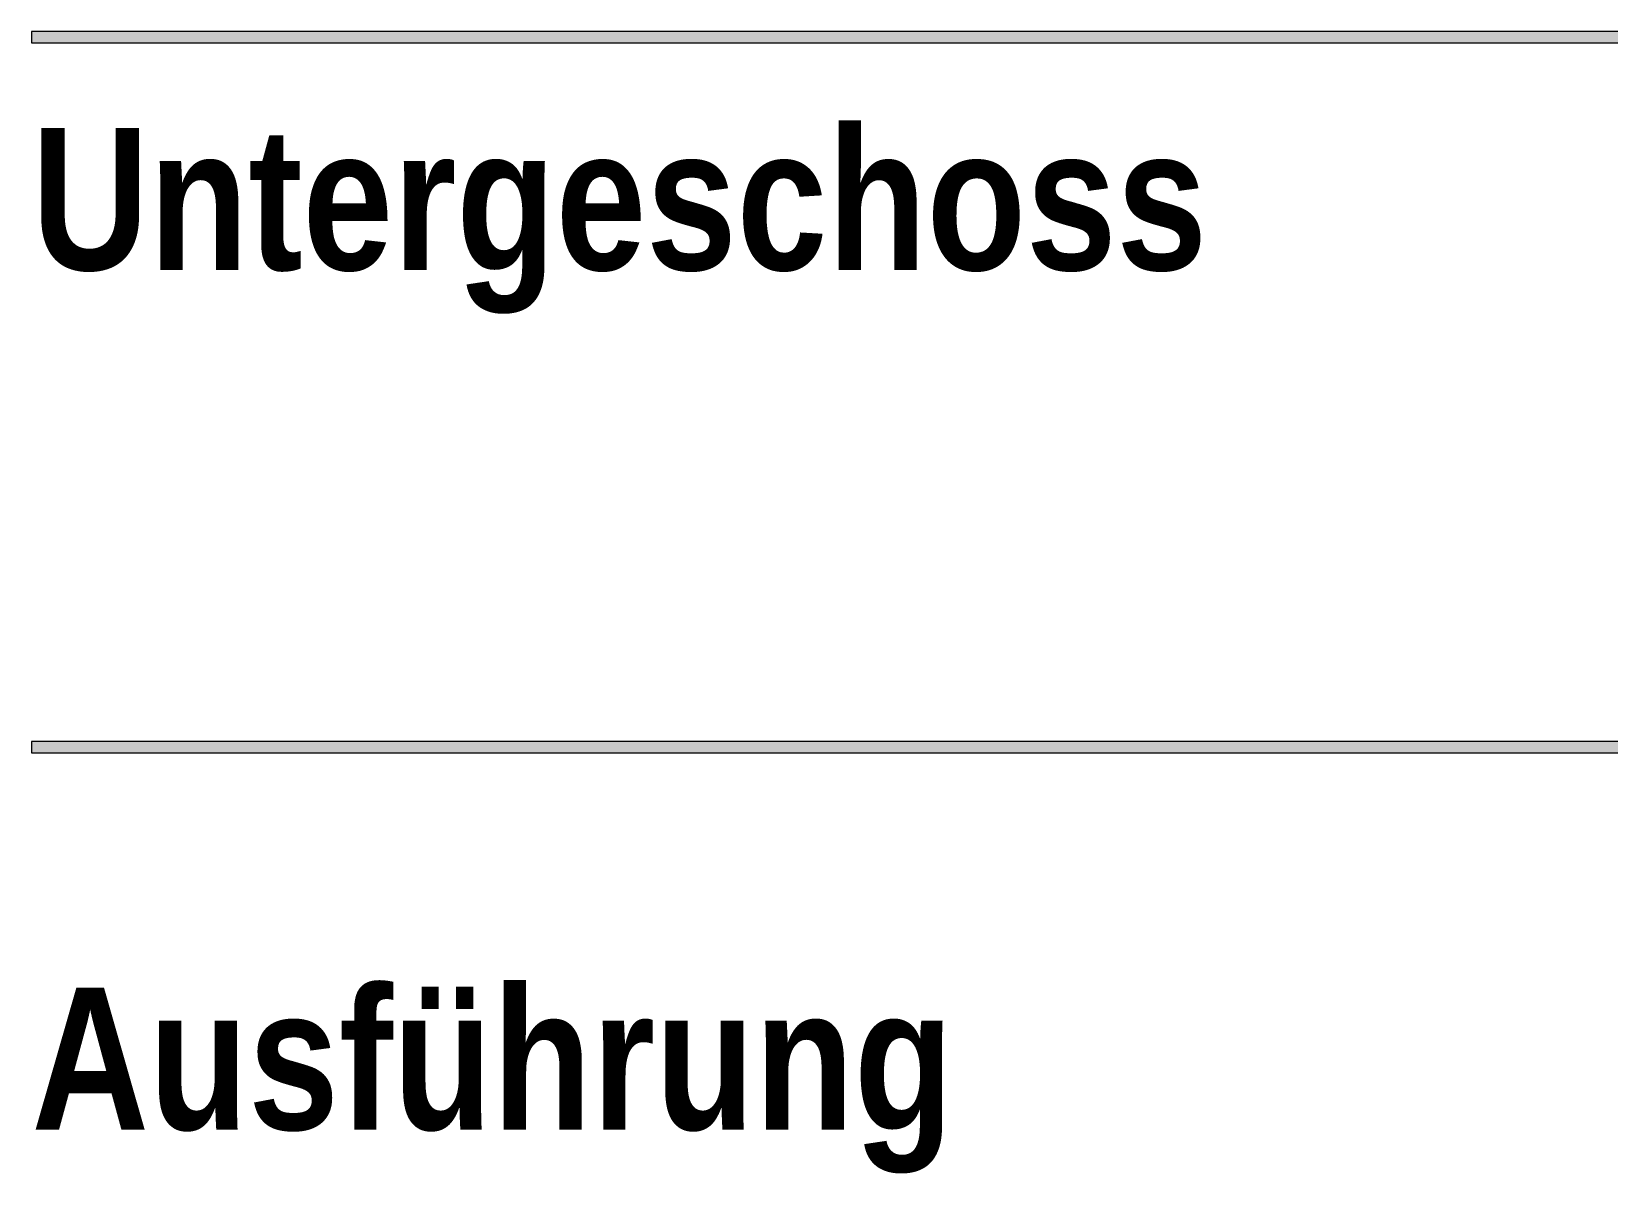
# Model space of a CAD drawing. Extents: x 885 to 2021, y 330 to 1122.
# Drawn here: x 1730.1 to 1785.6, y 569 to 609.2 of the extents above; entities that cross this region are included whole.
import ezdxf

# ---------------------------------------------------------------- set-up
doc = ezdxf.new("R2010")
doc.units = 0
doc.layers.get('0').update_dxf_attribs({"lineweight": 18})
doc.layers.add('900 Layout Beschriftungen', color=7, linetype='Continuous', lineweight=25)
doc.layers.add('P11_Plankopf_Ausführung_AF_4_800 Plankopf', color=7, linetype='Continuous', lineweight=25)
doc.styles.get("Standard").update_dxf_attribs({"font": 'arial.ttf'})

# ---------------------------------------------------------------- blocks, each defined once
blk = doc.blocks.new('Referenz-A0T8DI3SAL', base_point=(1729.784, 502.065))
at = {"layer": 'P11_Plankopf_Ausführung_AF_4_800 Plankopf', "color": 0, "linetype": 'Continuous', "lineweight": 13, "ltscale": 16.9}
for p, q in [((1730.133, 609.17), (1730.133, 608.77)), ((1928.133, 609.17), (1730.133, 609.17)), ((1730.133, 608.77), (1928.133, 608.77)), ((1730.133, 584.17), (1730.133, 583.77)), ((1928.133, 584.17), (1730.133, 584.17)), ((1730.133, 583.77), (1928.133, 583.77))]:
    blk.add_line(p, q, dxfattribs=at)
at = {"layer": 'P11_Plankopf_Ausführung_AF_4_800 Plankopf', "color": 0, "linetype": 'Continuous', "lineweight": 0, "ltscale": 0.0169}
for points in [[(1730.133, 608.77), (1928.133, 608.77), (1730.133, 609.17)], [(1928.133, 608.77), (1928.133, 609.17), (1730.133, 609.17)], [(1730.133, 583.77), (1928.133, 583.77), (1730.133, 584.17)], [(1928.133, 583.77), (1928.133, 584.17), (1730.133, 584.17)]]:
    blk.add_solid(points, dxfattribs=at)
at = {"layer": '900 Layout Beschriftungen', "color": 0, "lineweight": 13, "char_height": 5, "attachment_point": 1}
for s, insert in [('{\\fArial Narrow|b1|i0;Untergeschoss}', (1730.133, 605.772)), ('{\\fArial Narrow|b1|i0;Ausführung}', (1730.133, 575.507))]:
    blk.add_mtext(s, dxfattribs=dict(at, insert=insert))

msp = doc.modelspace()

# ---------------------------------------------------------------- block references
at = {"color": 8, "lineweight": 25, "ltscale": 0.25, "true_color": 0x808080}
msp.add_blockref('Referenz-A0T8DI3SAL', (1729.784, 502.065), dxfattribs=at)

doc.saveas('drawing.dxf')
